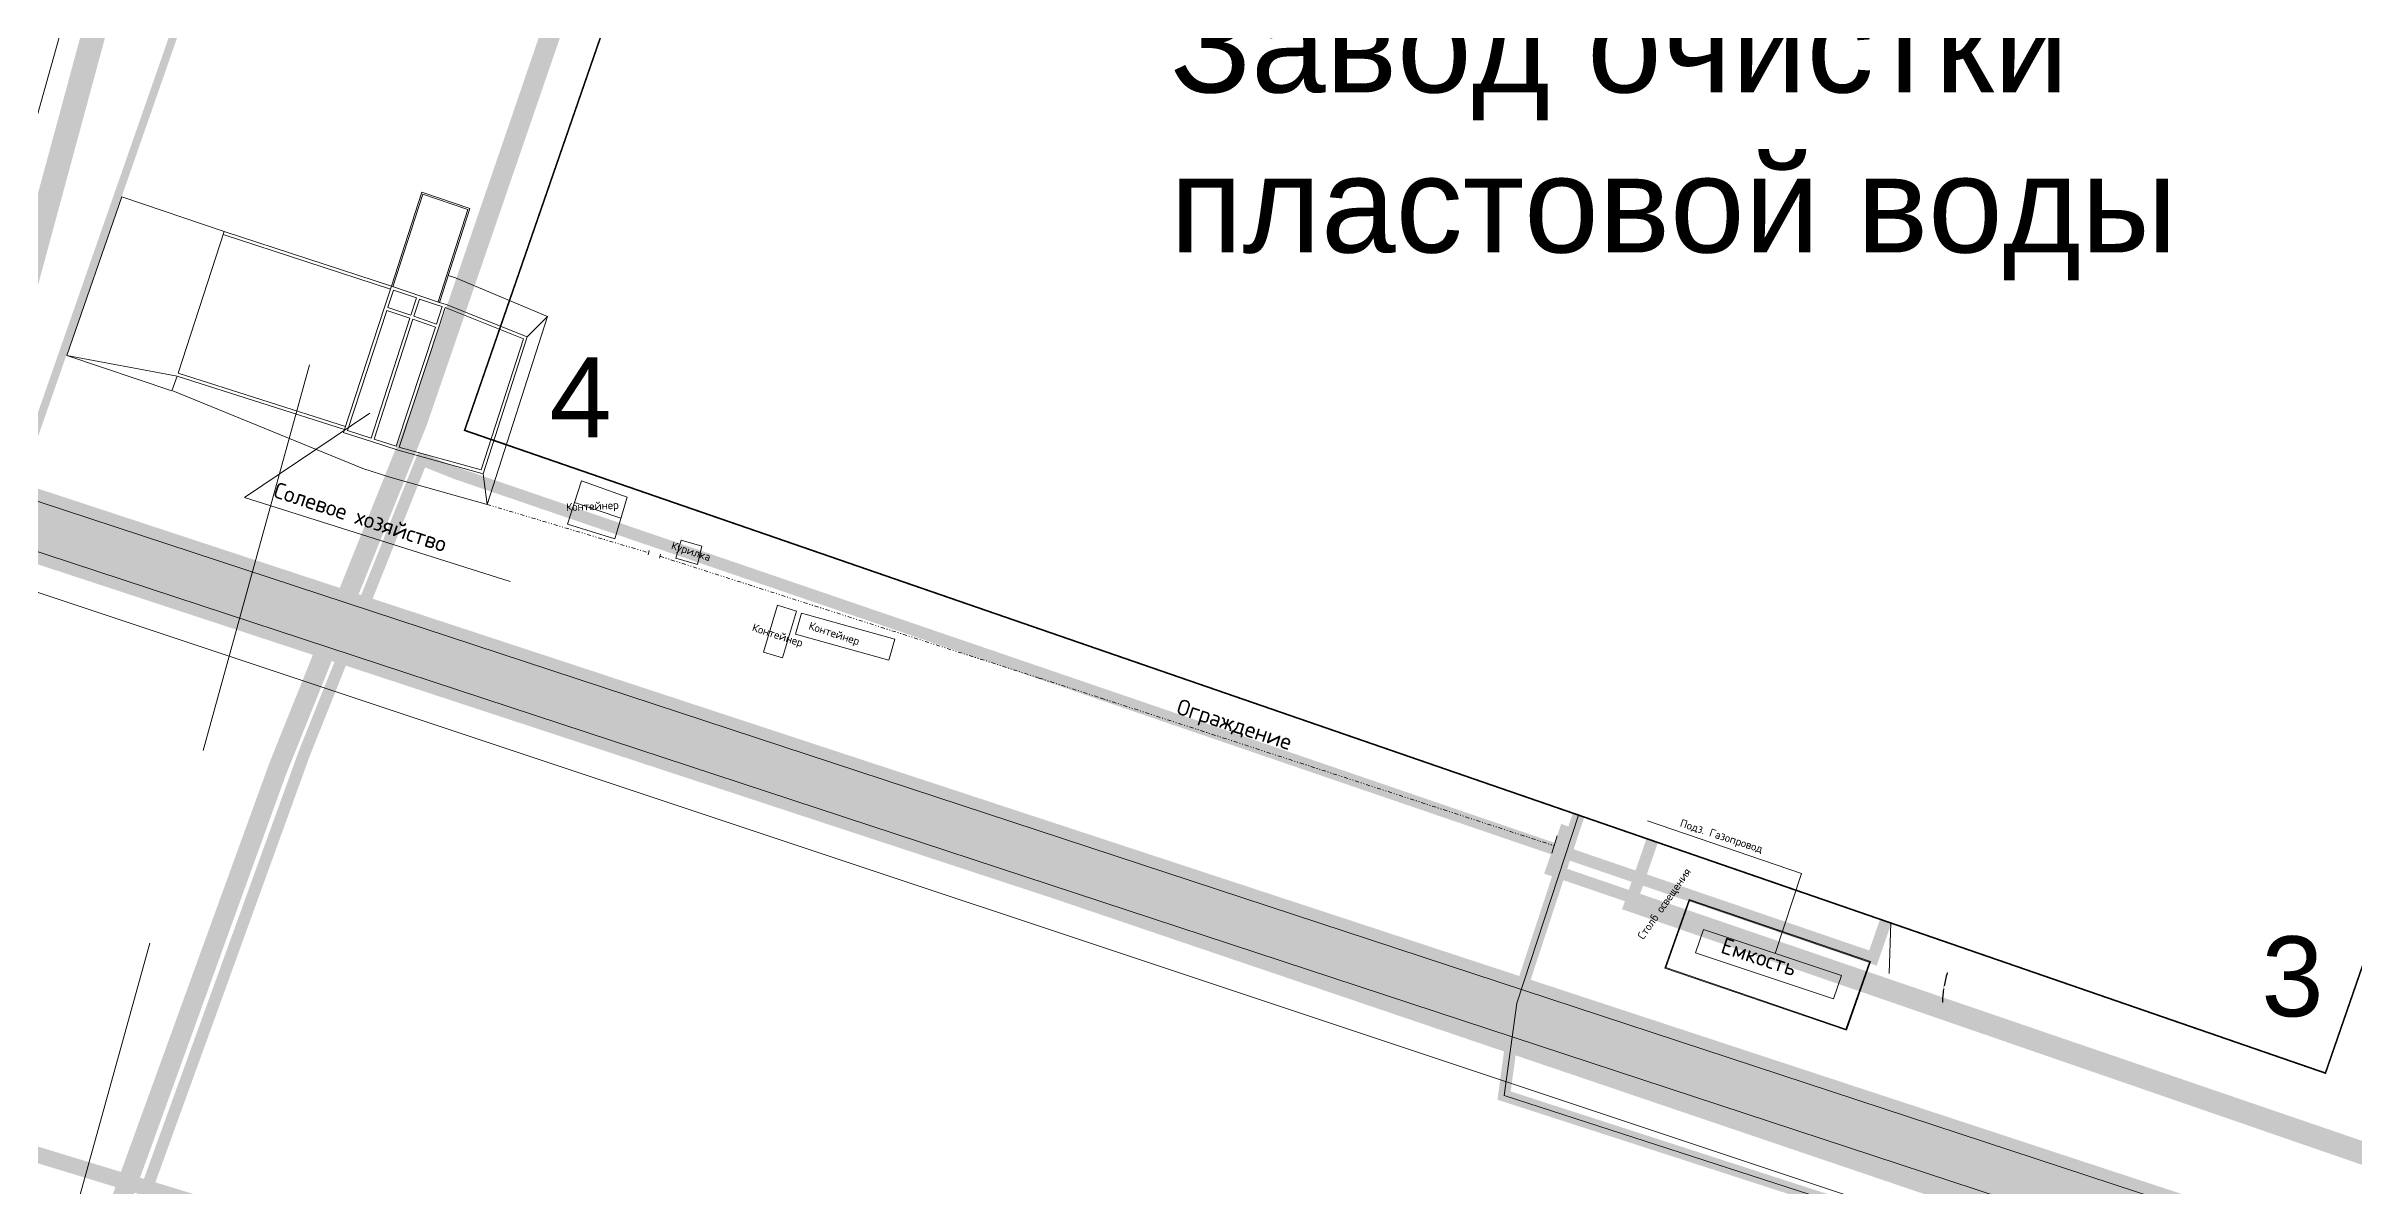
# Model space of a CAD drawing. Header units: millimetres. Extents: x 519 to 9564855, y -810 to 5021775.
# Drawn here: x 9534685.9 to 9534974.2, y 4997230.7 to 4997373.1 of the extents above; entities that cross this region are included whole.
import ezdxf

# ---------------------------------------------------------------- set-up
doc = ezdxf.new("R2010")
doc.units = ezdxf.units.MM
doc.header["$LTSCALE"] = 2
doc.header["$MEASUREMENT"] = 0
doc.header["$PDMODE"] = 2
doc.header["$PDSIZE"] = 5
for name, pattern in [('92051501$0$DASHED', [0.75, 0.5, -0.25]), ('ACAD_ISO02W100', [15, 12, -3]), ('DASHED', [0.75, 0.5, -0.25]), ('DASHED2', [9.525, 6.35, -3.175]), ('DIVIDE2', [0.625, 0.25, -0.125, 0, -0.125, 0, -0.125])]:
    doc.linetypes.add(name, pattern=pattern)
for name, color, linetype in [('FIBERGLASS', 212, 'Continuous'), ('New disposal wells', 191, 'Continuous'), ('OilColl&Flowlines', 3, 'Continuous'), ('ROAD_GROUND', 9, 'Continuous'), ('SITUATION', 7, 'Continuous'), ('МГ-земельный участок', 7, 'Continuous')]:
    doc.layers.add(name, color=color, linetype=linetype)
for name, color, linetype, lineweight in [('WELLS(drilled after 2000y)', 6, 'Continuous', 40), ('Оптиковолоконный кабель', 220, 'CAB6', 20), ('Скв на 2025 допы от ХеКай', 204, 'Continuous', 0)]:
    doc.layers.add(name, color=color, linetype=linetype, lineweight=lineweight)
doc.styles.add('Arial', font='arial.ttf', dxfattribs={"height": 30})
doc.styles.get("Standard").update_dxf_attribs({"font": 'isocpeur.ttf', "width": 0.5})
doc.linetypes.add('CAB', pattern='A,0.7,-0.43403,["K",Standard,S=0.9,R=0,X=-0.4,Y=-0.3],-0.8', length=1.93403)
doc.linetypes.add('CAB6', pattern='A,0.9,-0.9,["6",Standard,S=0.9,R=0,X=-0.8,Y=-0.4],11', length=12.8)
doc.dimstyles.get("Standard").update_dxf_attribs({"dimtxt": 0.18, "dimasz": 0.18, "dimexe": 0.18, "dimexo": 0.0625, "dimgap": 0.09, "dimtad": 0, "dimtih": 1, "dimtoh": 1, "dimdec": 4, "dimzin": 0, "dimdsep": 46, "dimtxsty": 'Standard', "dimcen": 0.09, "dimadec": 0, "dimazin": 0, "dimtfac": 1, "dimtdec": 4, "dimtofl": 0, "dimtmove": 0, "dimatfit": 3, "dimfxl": 0, "dimtolj": 1, "dimtzin": 0, "dimarcsym": 0})

# ---------------------------------------------------------------- blocks, each defined once
blk = doc.blocks.new('*D51')
at = {"color": 0, "lineweight": -2, "ltscale": 0.01, "transparency": 16777216}
for start, end in [(171.7179, 179.197), (162.6141, 170.0914)]:
    blk.add_arc((9534935.65, 4997253.46), 12.84, start, end, dxfattribs=at)
for points in [[(9534923.36, 4997257.31), (9534923.42, 4997257.29), (9534923.44, 4997257.47)], [(9534922.83, 4997253.64), (9534922.77, 4997253.64), (9534922.8, 4997253.46)]]:
    blk.add_solid(points, dxfattribs=at)
at = {"layer": 'DEFPOINTS', "color": 0, "lineweight": -2, "ltscale": 0.01, "transparency": 16777216}
for p in [(9534881.2, 4997271.35, -24.95), (9534923.09, 4997256.16), (9534835.55, 4997253.46, -24.36), (9534935.55, 4997253.46, -24.36), (9534935.65, 4997253.46, -24.95)]:
    blk.add_point(p, dxfattribs=at)
at = {"color": 0, "lineweight": 0, "ltscale": 0.01, "transparency": 16777216, "insert": (9534922.96, 4997255.49), "char_height": 0.18, "attachment_point": 5}
blk.add_mtext('\\A1;18°', dxfattribs=at)
blk = doc.blocks.new('*D52')
at = {"color": 0, "lineweight": -2, "ltscale": 0.01, "transparency": 16777216}
for start, end in [(171.7179, 179.197), (162.6141, 170.0914)]:
    blk.add_arc((9534935.65, 4997253.46), 12.84, start, end, dxfattribs=at)
for points in [[(9534923.36, 4997257.31), (9534923.42, 4997257.29), (9534923.44, 4997257.47)], [(9534922.83, 4997253.64), (9534922.77, 4997253.64), (9534922.8, 4997253.46)]]:
    blk.add_solid(points, dxfattribs=at)
at = {"layer": 'DEFPOINTS', "color": 0, "lineweight": -2, "ltscale": 0.01, "transparency": 16777216}
for p in [(9534881.2, 4997271.35, -24.95), (9534923.09, 4997256.16), (9534835.55, 4997253.46, -24.36), (9534935.55, 4997253.46, -24.36), (9534935.65, 4997253.46, -24.95)]:
    blk.add_point(p, dxfattribs=at)
at = {"color": 0, "lineweight": 0, "ltscale": 0.01, "transparency": 16777216, "insert": (9534922.96, 4997255.49), "char_height": 0.18, "attachment_point": 5}
blk.add_mtext('\\A1;18°', dxfattribs=at)
blk = doc.blocks.new('*D53')
at = {"color": 0, "lineweight": -2, "ltscale": 0.01, "transparency": 16777216}
for start, end in [(171.7179, 179.197), (162.6141, 170.0914)]:
    blk.add_arc((9534935.65, 4997253.46), 12.84, start, end, dxfattribs=at)
for points in [[(9534923.36, 4997257.31), (9534923.42, 4997257.29), (9534923.44, 4997257.47)], [(9534922.83, 4997253.64), (9534922.77, 4997253.64), (9534922.8, 4997253.46)]]:
    blk.add_solid(points, dxfattribs=at)
at = {"layer": 'DEFPOINTS', "color": 0, "lineweight": -2, "ltscale": 0.01, "transparency": 16777216}
for p in [(9534881.2, 4997271.35, -24.95), (9534923.09, 4997256.16), (9534835.55, 4997253.46, -24.36), (9534935.55, 4997253.46, -24.36), (9534935.65, 4997253.46, -24.95)]:
    blk.add_point(p, dxfattribs=at)
at = {"color": 0, "lineweight": 0, "ltscale": 0.01, "transparency": 16777216, "insert": (9534922.96, 4997255.49), "char_height": 0.18, "attachment_point": 5}
blk.add_mtext('\\A1;18°', dxfattribs=at)

msp = doc.modelspace()

# ---------------------------------------------------------------- linework, layer by layer
at = {"color": 5, "lineweight": 0, "ltscale": 0.01}
for p, q in [((9534761.20703, 4997310.08887), (9534761.06463, 4997309.57316)), ((9534761.20703, 4997310.08887), (9534761.06463, 4997309.57316)), ((9534761.20703, 4997310.08887), (9534761.06463, 4997309.57316)), ((9534762.62158, 4997309.66131), (9534762.47918, 4997309.14559)), ((9534762.62158, 4997309.66131), (9534762.47918, 4997309.14559)), ((9534762.62158, 4997309.66131), (9534762.47918, 4997309.14559)), ((9534874.64022, 4997274.42271), (9534873.98458, 4997272.25922, -44.26837)), ((9534874.64022, 4997274.42271), (9534873.98458, 4997272.25922, -44.26837)), ((9534874.64022, 4997274.42271), (9534873.98458, 4997272.25922, -44.26837)), ((9534874.27076, 4997273.20358, -24.9454), (9534874.64022, 4997274.42271)), ((9534874.27076, 4997273.20358, -24.9454), (9534874.64022, 4997274.42271)), ((9534874.27076, 4997273.20358, -24.9454), (9534874.64022, 4997274.42271))]:
    msp.add_line(p, q, dxfattribs=at)
at = {"lineweight": 0, "ltscale": 0.01}
for p, q in [((9534874.64022, 4997274.42271), (9534873.98458, 4997272.25922, -44.26837)), ((9534874.27076, 4997273.20358, -24.9454), (9534874.64022, 4997274.42271))]:
    msp.add_line(p, q, dxfattribs=at)
at = {"color": 3, "lineweight": -2, "const_width": 0.2}
msp.add_lwpolyline([(9534738.14, 4997325.12), (9534805.42, 4997519.82), (9535037.93, 4997439.48), (9534970.65, 4997244.78), (9534738.1417, 4997325.12493)], dxfattribs=at)
at = {"linetype": 'Continuous', "lineweight": 0}
for points, elevation in [([(9534702.2144, 4997331.8966), (9534701.5737, 4997330.0806), (9534688.422, 4997334.487), (9534695.3262, 4997354.3164), (9534708.1095, 4997349.969), (9534702.33845, 4997332.27689)], -23.5372), ([(9534702.2144, 4997331.8966), (9534688.422, 4997334.487)], -23.5372), ([(9534723.14143, 4997325.23228), (9534702.2144, 4997331.8966)], -23.5372), ([(9534723.26281, 4997325.61342), (9534702.33578, 4997332.27774)], -23.5372), ([(9534723.13755, 4997325.22043), (9534723.10546, 4997325.23065)], -23.2863), ([(9534723.39415, 4997324.71892), (9534723.39312, 4997324.71576)], -23.2863), ([(9534726.45599, 4997324.16365), (9534723.5187, 4997325.09905)], -23.2863)]:
    msp.add_lwpolyline(points, dxfattribs=dict(at, elevation=elevation))
at = {"color": 5, "linetype": 'Continuous', "lineweight": 0}
for points, elevation in [([(9534702.2144, 4997331.8966), (9534701.5737, 4997330.0806), (9534688.422, 4997334.487), (9534695.3262, 4997354.3164), (9534708.1095, 4997349.969), (9534702.33845, 4997332.27689)], -23.5372), ([(9534702.2144, 4997331.8966), (9534701.5737, 4997330.0806), (9534688.422, 4997334.487), (9534695.3262, 4997354.3164), (9534708.1095, 4997349.969), (9534702.33845, 4997332.27689)], -23.5372), ([(9534702.2144, 4997331.8966), (9534701.5737, 4997330.0806), (9534688.422, 4997334.487), (9534695.3262, 4997354.3164), (9534708.1095, 4997349.969), (9534702.33845, 4997332.27689)], -23.5372), ([(9534728.9977, 4997343.1427), (9534732.7925, 4997354.8796), (9534738.8071, 4997352.8604), (9534735.0123, 4997341.1235)], -23.2863), ([(9534728.9977, 4997343.1427), (9534732.7925, 4997354.8796), (9534738.8071, 4997352.8604), (9534735.0123, 4997341.1235)], -23.2863), ([(9534728.9977, 4997343.1427), (9534732.7925, 4997354.8796), (9534738.8071, 4997352.8604), (9534735.0123, 4997341.1235)], -23.2863), ([(9534729.188, 4997343.08117), (9534732.92058, 4997354.62563), (9534738.55596, 4997352.73374), (9534734.822, 4997341.18503)], -23.2863), ([(9534729.188, 4997343.08117), (9534732.92058, 4997354.62563), (9534738.55596, 4997352.73374), (9534734.822, 4997341.18503)], -23.2863), ([(9534729.188, 4997343.08117), (9534732.92058, 4997354.62563), (9534738.55596, 4997352.73374), (9534734.822, 4997341.18503)], -23.2863), ([(9534708.1095, 4997349.969), (9534728.9977, 4997343.1427), (9534735.0123, 4997341.1235), (9534735.8547, 4997340.8713), (9534745.9775, 4997336.8022), (9534740.468, 4997319.6851), (9534729.8251, 4997322.6521), (9534726.5237, 4997323.7223), (9534722.98409, 4997324.84951)], -23.2863), ([(9534708.1095, 4997349.969), (9534728.9977, 4997343.1427), (9534735.0123, 4997341.1235), (9534735.8547, 4997340.8713), (9534745.9775, 4997336.8022), (9534740.468, 4997319.6851), (9534729.8251, 4997322.6521), (9534726.5237, 4997323.7223), (9534722.98409, 4997324.84951)], -23.2863), ([(9534708.1095, 4997349.969), (9534728.9977, 4997343.1427), (9534735.0123, 4997341.1235), (9534735.8547, 4997340.8713), (9534745.9775, 4997336.8022), (9534740.468, 4997319.6851), (9534729.8251, 4997322.6521), (9534726.5237, 4997323.7223), (9534722.98409, 4997324.84951)], -23.2863), ([(9534707.98525, 4997349.58879), (9534728.87192, 4997342.76299), (9534728.87479, 4997342.76202)], -23.2863), ([(9534707.98525, 4997349.58879), (9534728.87192, 4997342.76299), (9534728.87479, 4997342.76202)], -23.2863), ([(9534707.98525, 4997349.58879), (9534728.87192, 4997342.76299), (9534728.87479, 4997342.76202)], -23.2863), ([(9534736.08053, 4997344.48849), (9534737.02163, 4997344.20674), (9534748.5017, 4997339.33571), (9534740.945, 4997315.8583), (9534728.80642, 4997319.27148), (9534725.44385, 4997320.36151), (9534701.6737, 4997330.0806)], -23.2863), ([(9534736.08053, 4997344.48849), (9534737.02163, 4997344.20674), (9534748.5017, 4997339.33571), (9534740.945, 4997315.8583), (9534728.80642, 4997319.27148), (9534725.44385, 4997320.36151), (9534701.6737, 4997330.0806)], -23.2863), ([(9534736.08053, 4997344.48849), (9534737.02163, 4997344.20674), (9534748.5017, 4997339.33571), (9534740.945, 4997315.8583), (9534728.80642, 4997319.27148), (9534725.44385, 4997320.36151), (9534701.6737, 4997330.0806)], -23.2863), ([(9534728.9977, 4997343.1427), (9534728.185, 4997340.6257), (9534723.013, 4997324.8403)], -23.2863), ([(9534728.9977, 4997343.1427), (9534728.185, 4997340.6257), (9534723.013, 4997324.8403)], -23.2863), ([(9534728.9977, 4997343.1427), (9534728.185, 4997340.6257), (9534723.013, 4997324.8403)], -23.2863), ([(9534729.25401, 4997342.63471), (9534728.56539, 4997340.50197), (9534728.56419, 4997340.49833)], -23.2863), ([(9534729.25401, 4997342.63471), (9534728.56539, 4997340.50197), (9534728.56419, 4997340.49833)], -23.2863), ([(9534729.25401, 4997342.63471), (9534728.56539, 4997340.50197), (9534728.56419, 4997340.49833)], -23.2863), ([(9534729.25401, 4997342.63471), (9534732.13332, 4997341.66808)], -23.2863), ([(9534729.25401, 4997342.63471), (9534732.13332, 4997341.66808)], -23.2863), ([(9534729.25401, 4997342.63471), (9534732.13332, 4997341.66808)], -23.2863), ([(9534729.37835, 4997343.01979), (9534729.37693, 4997343.01539)], -23.2863), ([(9534729.37835, 4997343.01979), (9534729.37693, 4997343.01539)], -23.2863), ([(9534729.37835, 4997343.01979), (9534729.37693, 4997343.01539)], -23.2863), ([(9534731.41833, 4997339.53834), (9534732.13332, 4997341.66808)], -23.2863), ([(9534731.41833, 4997339.53834), (9534732.13332, 4997341.66808)], -23.2863), ([(9534731.41833, 4997339.53834), (9534732.13332, 4997341.66808)], -23.2863), ([(9534731.79694, 4997339.40912), (9534731.79827, 4997339.41326), (9534732.51252, 4997341.54078)], -23.2863), ([(9534731.79694, 4997339.40912), (9534731.79827, 4997339.41326), (9534732.51252, 4997341.54078)], -23.2863), ([(9534731.79694, 4997339.40912), (9534731.79827, 4997339.41326), (9534732.51252, 4997341.54078)], -23.2863), ([(9534732.51252, 4997341.54078), (9534734.89125, 4997340.7422), (9534735.34509, 4997340.60633)], -23.2863), ([(9534732.51252, 4997341.54078), (9534734.89125, 4997340.7422), (9534735.34509, 4997340.60633)], -23.2863), ([(9534732.51252, 4997341.54078), (9534734.89125, 4997340.7422), (9534735.34509, 4997340.60633)], -23.2863), ([(9534728.43964, 4997340.1182), (9534723.5187, 4997325.09905)], -23.2863), ([(9534728.43964, 4997340.1182), (9534723.5187, 4997325.09905)], -23.2863), ([(9534728.43964, 4997340.1182), (9534723.5187, 4997325.09905)], -23.2863), ([(9534726.45599, 4997324.16365), (9534731.29583, 4997339.1588)], -23.2863), ([(9534726.45599, 4997324.16365), (9534731.29583, 4997339.1588)], -23.2863), ([(9534726.45599, 4997324.16365), (9534731.29583, 4997339.1588)], -23.2863), ([(9534726.83682, 4997324.04129), (9534731.67403, 4997339.02831)], -23.2863), ([(9534726.83682, 4997324.04129), (9534731.67403, 4997339.02831)], -23.2863), ([(9534726.83682, 4997324.04129), (9534731.67403, 4997339.02831)], -23.2863), ([(9534728.06045, 4997340.24557), (9534728.05763, 4997340.24652)], -23.2863), ([(9534728.06045, 4997340.24557), (9534728.05763, 4997340.24652)], -23.2863), ([(9534728.06045, 4997340.24557), (9534728.05763, 4997340.24652)], -23.2863), ([(9534731.29583, 4997339.1588), (9534728.43964, 4997340.1182)], -23.2863), ([(9534731.29583, 4997339.1588), (9534728.43964, 4997340.1182)], -23.2863), ([(9534731.29583, 4997339.1588), (9534728.43964, 4997340.1182)], -23.2863), ([(9534731.41871, 4997339.53948), (9534728.56416, 4997340.49834)], -23.2863), ([(9534731.41871, 4997339.53948), (9534728.56416, 4997340.49834)], -23.2863), ([(9534731.41871, 4997339.53948), (9534728.56416, 4997340.49834)], -23.2863), ([(9534735.72247, 4997340.49335), (9534745.48257, 4997336.57004), (9534740.20504, 4997320.17366), (9534729.94053, 4997323.03517)], -23.2863), ([(9534735.72247, 4997340.49335), (9534745.48257, 4997336.57004), (9534740.20504, 4997320.17366), (9534729.94053, 4997323.03517)], -23.2863), ([(9534735.72247, 4997340.49335), (9534745.48257, 4997336.57004), (9534740.20504, 4997320.17366), (9534729.94053, 4997323.03517)], -23.2863), ([(9534735.72827, 4997340.49101), (9534734.993, 4997338.2793), (9534729.95083, 4997323.0323)], -23.2863), ([(9534735.72827, 4997340.49101), (9534734.993, 4997338.2793), (9534729.95083, 4997323.0323)], -23.2863), ([(9534735.72827, 4997340.49101), (9534734.993, 4997338.2793), (9534729.95083, 4997323.0323)], -23.2863), ([(9534734.49018, 4997338.03279), (9534731.67403, 4997339.02831)], -23.2863), ([(9534734.49018, 4997338.03279), (9534731.67403, 4997339.02831)], -23.2863), ([(9534734.49018, 4997338.03279), (9534731.67403, 4997339.02831)], -23.2863), ([(9534734.6158, 4997338.41264), (9534731.79689, 4997339.40913)], -23.2863), ([(9534734.6158, 4997338.41264), (9534731.79689, 4997339.40913)], -23.2863), ([(9534734.6158, 4997338.41264), (9534731.79689, 4997339.40913)], -23.2863), ([(9534735.34509, 4997340.60633), (9534734.61333, 4997338.40519)], -23.2863), ([(9534735.34509, 4997340.60633), (9534734.61333, 4997338.40519)], -23.2863), ([(9534735.34509, 4997340.60633), (9534734.61333, 4997338.40519)], -23.2863), ([(9534735.47513, 4997340.99749), (9534735.47133, 4997340.98607)], -23.2863), ([(9534735.47513, 4997340.99749), (9534735.47133, 4997340.98607)], -23.2863), ([(9534735.47513, 4997340.99749), (9534735.47133, 4997340.98607)], -23.2863), ([(9534745.9775, 4997336.8022), (9534748.5017, 4997339.33571)], -23.2796), ([(9534745.9775, 4997336.8022), (9534748.5017, 4997339.33571)], -23.2796), ([(9534745.9775, 4997336.8022), (9534748.5017, 4997339.33571)], -23.2796), ([(9534734.49018, 4997338.03279), (9534729.57018, 4997323.15523)], -23.2863), ([(9534734.49018, 4997338.03279), (9534729.57018, 4997323.15523)], -23.2863), ([(9534734.49018, 4997338.03279), (9534729.57018, 4997323.15523)], -23.2863), ([(9534702.2144, 4997331.8966), (9534688.422, 4997334.487)], -23.5372), ([(9534702.2144, 4997331.8966), (9534688.422, 4997334.487)], -23.5372), ([(9534702.2144, 4997331.8966), (9534688.422, 4997334.487)], -23.5372), ([(9534723.14143, 4997325.23228), (9534702.2144, 4997331.8966)], -23.5372), ([(9534723.14143, 4997325.23228), (9534702.2144, 4997331.8966)], -23.5372), ([(9534723.14143, 4997325.23228), (9534702.2144, 4997331.8966)], -23.5372), ([(9534723.26281, 4997325.61342), (9534702.33578, 4997332.27774)], -23.5372), ([(9534723.26281, 4997325.61342), (9534702.33578, 4997332.27774)], -23.5372), ([(9534723.26281, 4997325.61342), (9534702.33578, 4997332.27774)], -23.5372), ([(9534723.13755, 4997325.22043), (9534723.10546, 4997325.23065)], -23.2863), ([(9534723.13755, 4997325.22043), (9534723.10546, 4997325.23065)], -23.2863), ([(9534723.13755, 4997325.22043), (9534723.10546, 4997325.23065)], -23.2863), ([(9534723.39415, 4997324.71892), (9534723.39312, 4997324.71576)], -23.2863), ([(9534723.39415, 4997324.71892), (9534723.39312, 4997324.71576)], -23.2863), ([(9534723.39415, 4997324.71892), (9534723.39312, 4997324.71576)], -23.2863), ([(9534726.45599, 4997324.16365), (9534723.5187, 4997325.09905)], -23.2863), ([(9534726.45599, 4997324.16365), (9534723.5187, 4997325.09905)], -23.2863), ([(9534726.45599, 4997324.16365), (9534723.5187, 4997325.09905)], -23.2863), ([(9534729.57018, 4997323.15523), (9534726.83682, 4997324.04129)], -23.2863), ([(9534729.57018, 4997323.15523), (9534726.83682, 4997324.04129)], -23.2863), ([(9534729.57018, 4997323.15523), (9534726.83682, 4997324.04129)], -23.2863), ([(9534740.468, 4997319.6851), (9534740.945, 4997315.8583)], -23.2863), ([(9534740.468, 4997319.6851), (9534740.945, 4997315.8583)], -23.2863), ([(9534740.468, 4997319.6851), (9534740.945, 4997315.8583)], -23.2863), ([(9534750.9819, 4997313.3965), (9534756.8935, 4997311.5452), (9534758.4572, 4997316.769), (9534752.746, 4997318.7934), (9534750.9819, 4997313.3965)], -25.4075), ([(9534750.9819, 4997313.3965), (9534756.8935, 4997311.5452), (9534758.4572, 4997316.769), (9534752.746, 4997318.7934), (9534750.9819, 4997313.3965)], -25.4075), ([(9534750.9819, 4997313.3965), (9534756.8935, 4997311.5452), (9534758.4572, 4997316.769), (9534752.746, 4997318.7934), (9534750.9819, 4997313.3965)], -25.4075), ([(9534751.86395, 4997316.09495), (9534757.67535, 4997314.1571)], -25.4075), ([(9534751.86395, 4997316.09495), (9534757.67535, 4997314.1571)], -25.4075), ([(9534751.86395, 4997316.09495), (9534757.67535, 4997314.1571)], -25.4075), ([(9534765.1933, 4997311.3788), (9534764.5242, 4997309.1529), (9534767.2392, 4997308.374), (9534767.7805, 4997310.6346), (9534765.1933, 4997311.3788)], -23.5638), ([(9534765.1933, 4997311.3788), (9534764.5242, 4997309.1529), (9534767.2392, 4997308.374), (9534767.7805, 4997310.6346), (9534765.1933, 4997311.3788)], -23.5638), ([(9534765.1933, 4997311.3788), (9534764.5242, 4997309.1529), (9534767.2392, 4997308.374), (9534767.7805, 4997310.6346), (9534765.1933, 4997311.3788)], -23.5638), ([(9534777.2302, 4997303.2522), (9534775.4976, 4997297.4001), (9534777.866, 4997296.6832), (9534779.5986, 4997302.5353), (9534777.2302, 4997303.2522)], -25.2749), ([(9534777.2302, 4997303.2522), (9534775.4976, 4997297.4001), (9534777.866, 4997296.6832), (9534779.5986, 4997302.5353), (9534777.2302, 4997303.2522)], -25.2749), ([(9534777.2302, 4997303.2522), (9534775.4976, 4997297.4001), (9534777.866, 4997296.6832), (9534779.5986, 4997302.5353), (9534777.2302, 4997303.2522)], -25.2749), ([(9534791.8924, 4997299.0137), (9534780.2311, 4997302.2641), (9534779.4961, 4997299.6475), (9534791.1574, 4997296.3971), (9534791.8924, 4997299.0137)], -23.3174), ([(9534791.8924, 4997299.0137), (9534780.2311, 4997302.2641), (9534779.4961, 4997299.6475), (9534791.1574, 4997296.3971), (9534791.8924, 4997299.0137)], -23.3174), ([(9534791.8924, 4997299.0137), (9534780.2311, 4997302.2641), (9534779.4961, 4997299.6475), (9534791.1574, 4997296.3971), (9534791.8924, 4997299.0137)], -23.3174), ([(9534885.92575, 4997276.29463), (9534905.2049, 4997269.7423), (9534901.90495, 4997259.72734)], -25.121), ([(9534910.8065, 4997250.1406), (9534913.8219, 4997258.7248), (9534891.1332, 4997266.4942), (9534888.1178, 4997257.91), (9534910.8065, 4997250.1406)], -24.9853), ([(9534910.8065, 4997250.1406), (9534913.8219, 4997258.7248), (9534891.1332, 4997266.4942), (9534888.1178, 4997257.91), (9534910.8065, 4997250.1406)], -24.9853), ([(9534910.8065, 4997250.1406), (9534913.8219, 4997258.7248), (9534891.1332, 4997266.4942), (9534888.1178, 4997257.91), (9534910.8065, 4997250.1406)], -24.9853), ([(9534916.1394, 4997257.2146), (9534916.35092, 4997263.54344)], -23.3995), ([(9534916.1394, 4997257.2146), (9534916.35092, 4997263.54344)], -23.3995), ([(9534916.1394, 4997257.2146), (9534916.35092, 4997263.54344)], -23.3995), ([(9534909.1695, 4997254.0629), (9534910.1753, 4997256.961), (9534892.9559, 4997262.7207), (9534891.9501, 4997259.8226), (9534909.1695, 4997254.0629)], -25.0304), ([(9534909.1695, 4997254.0629), (9534910.1753, 4997256.961), (9534892.9559, 4997262.7207), (9534891.9501, 4997259.8226), (9534909.1695, 4997254.0629)], -25.0304), ([(9534909.1695, 4997254.0629), (9534910.1753, 4997256.961), (9534892.9559, 4997262.7207), (9534891.9501, 4997259.8226), (9534909.1695, 4997254.0629)], -25.0304)]:
    msp.add_lwpolyline(points, dxfattribs=dict(at, elevation=elevation))
at = {"color": 5, "lineweight": 0, "ltscale": 0.01}
msp.add_lwpolyline([(9534743.84587, 4997306.2492), (9534710.64648, 4997316.71544), (9534726.30856, 4997327.2709)], dxfattribs=at)
msp.add_lwpolyline([(9534743.84587, 4997306.2492), (9534710.64648, 4997316.71544), (9534726.30856, 4997327.2709)], dxfattribs=at)
msp.add_lwpolyline([(9534743.84587, 4997306.2492), (9534710.64648, 4997316.71544), (9534726.30856, 4997327.2709)], dxfattribs=at)
at = {"color": 5, "linetype": 'DIVIDE2', "lineweight": 0, "elevation": -24.9454}
for points in [[(9534740.945, 4997315.8583), (9534761.1362, 4997309.82336)], [(9534740.945, 4997315.8583), (9534761.1362, 4997309.82336)], [(9534740.945, 4997315.8583), (9534761.1362, 4997309.82336)], [(9534762.55074, 4997309.3958), (9534763.923, 4997308.945), (9534809.945, 4997294.1628), (9534817.6949, 4997291.6459), (9534874.27076, 4997273.20358)], [(9534762.55074, 4997309.3958), (9534763.923, 4997308.945), (9534809.945, 4997294.1628), (9534817.6949, 4997291.6459), (9534874.27076, 4997273.20358)], [(9534762.55074, 4997309.3958), (9534763.923, 4997308.945), (9534809.945, 4997294.1628), (9534817.6949, 4997291.6459), (9534874.27076, 4997273.20358)]]:
    msp.add_lwpolyline(points, dxfattribs=at)
at = {"color": 5, "linetype": 'DIVIDE2', "lineweight": 0, "elevation": 0.24}
msp.add_lwpolyline([(9534881.18725, 4997271.35691, 2, 0, 0), (9534881.1959, 4997271.3546, 0, 0, 0), (9534935.6457, 4997253.4641, 0, 0, 0), (9534936.62881, 4997256.53627, 0, 0, 0)], format="xyseb", dxfattribs=at)
msp.add_lwpolyline([(9534881.18725, 4997271.35691, 2, 0, 0), (9534881.1959, 4997271.3546, 0, 0, 0), (9534935.6457, 4997253.4641, 0, 0, 0), (9534936.62881, 4997256.53627, 0, 0, 0)], format="xyseb", dxfattribs=at)
msp.add_lwpolyline([(9534881.18725, 4997271.35691, 2, 0, 0), (9534881.1959, 4997271.3546, 0, 0, 0), (9534935.6457, 4997253.4641, 0, 0, 0), (9534936.62881, 4997256.53627, 0, 0, 0)], format="xyseb", dxfattribs=at)
at = {"color": 5, "linetype": 'Continuous', "lineweight": 0, "elevation": -24.9853}
msp.add_lwpolyline([(9534910.74503, 4997250.26735), (9534913.69415, 4997258.66285), (9534891.19467, 4997266.36745), (9534888.24555, 4997257.97195)], close=True, dxfattribs=at)
msp.add_lwpolyline([(9534910.74503, 4997250.26735), (9534913.69415, 4997258.66285), (9534891.19467, 4997266.36745), (9534888.24555, 4997257.97195)], close=True, dxfattribs=at)
msp.add_lwpolyline([(9534910.74503, 4997250.26735), (9534913.69415, 4997258.66285), (9534891.19467, 4997266.36745), (9534888.24555, 4997257.97195)], close=True, dxfattribs=at)
at = {"layer": 'FIBERGLASS', "color": 5, "linetype": '92051501$0$DASHED', "lineweight": 0, "ltscale": 50}
msp.add_line((9534718.77965, 4997333.31242), (9534427.56704, 4996279.9821), dxfattribs=at)
at = {"layer": 'FIBERGLASS', "linetype": 'DASHED', "lineweight": 0, "ltscale": 0.07, "const_width": 3}
msp.add_lwpolyline([(9534694.417, 4997384.39529), (9534447.71655, 4996473.11152)], dxfattribs=at)
at = {"layer": 'New disposal wells', "color": 84, "linetype": 'ByBlock', "lineweight": 0, "ltscale": 25}
msp.add_line((9535122.7, 4997158.9), (9534669.44591, 4997310), dxfattribs=at)
at = {"layer": 'New disposal wells', "color": 84, "linetype": 'ByBlock', "lineweight": 0, "ltscale": 25, "const_width": 2}
msp.add_lwpolyline([(9535157.3, 4997178.2), (9535141.89595, 4997178.45724), (9535086.7, 4997174.3), (9534682.05389, 4997311.67829)], dxfattribs=at)
at = {"layer": 'OilColl&Flowlines', "color": 164, "lineweight": 0}
msp.add_line((9534688.12864, 4997376.61082), (9534630.6, 4997171.5), dxfattribs=at)
at = {"layer": 'ROAD_GROUND', "color": 8, "lineweight": 0, "const_width": 9}
msp.add_lwpolyline([(9535986.46099, 4996884.66238), (9534663.59289, 4997320.09621)], dxfattribs=at)
at = {"layer": 'ROAD_GROUND', "lineweight": 0}
for points in [[(9535987.39892, 4996887.51199), (9534665.68911, 4997322.54168)], [(9535988.71435, 4996880.76238), (9534666.44255, 4997315.97704)]]:
    msp.add_lwpolyline(points, dxfattribs=at)
at = {"layer": 'SITUATION', "color": 3, "linetype": 'Continuous', "lineweight": 50, "const_width": 1}
msp.add_lwpolyline([(9534420.6035, 4997254.9067), (9534476.34052, 4997234.95935), (9534483.83569, 4997237.45142), (9534548.55758, 4997272.11429), (9534558.36365, 4997299.00404), (9534624.1735, 4997278.82829), (9534677.34838, 4997304.37645), (9534749.01464, 4997509.93136), (9534664.56414, 4997535.73308), (9534644.57292, 4997478.74894), (9534579.57116, 4997443.31543), (9534491.87438, 4997470.15397)], close=True, dxfattribs=at)
at = {"layer": 'WELLS(drilled after 2000y)', "linetype": 'CAB', "lineweight": 0, "elevation": -39.9038}
msp.add_lwpolyline([(9534877.32758, 4997277.02824), (9534869.597, 4997253.5278), (9534868.0219, 4997241.9729), (9535191.5832, 4997137.1307), (9535211.6021, 4997126.4322), (9535225.3232, 4997124.1542), (9535307.1944, 4997102.6529), (9535706.976, 4996967.7849), (9535692.9348, 4996940.0376), (9535677.0554, 4996892.6254), (9535691.137, 4996889.9515)], dxfattribs=at)
at = {"layer": 'МГ-земельный участок', "color": 0, "linetype": 'DASHED2', "lineweight": 25, "ltscale": 5, "const_width": 2}
msp.add_lwpolyline([(9522167.80801, 4999999.48247), (9521654, 5002362), (9522840, 5002532), (9525642, 5002155), (9528521, 5002235), (9531281, 5003464), (9533105, 5001043), (9546614, 4998215), (9544978, 4995525), (9543652, 4996420), (9539605, 4995735), (9529554.6705, 4998798.09585), (9529554.71722, 4998845.23995), (9529525.402, 4998845.269), (9529525.36994, 4998882.97318), (9529309.91997, 4998882.84552), (9526935, 5000017), (9526935, 4999132), (9522906, 5001105), (9522683.367, 5000265.06642), (9522496, 5000315)], close=True, dxfattribs=at)
at = {"layer": 'Оптиковолоконный кабель', "linetype": 'ACAD_ISO02W100', "lineweight": 0, "ltscale": 0.5, "const_width": 1.5, "elevation": -39.9038}
msp.add_lwpolyline([(9534877.32758, 4997277.02824), (9534869.597, 4997253.5278), (9534868.0219, 4997241.9729), (9535191.5832, 4997137.1307), (9535211.6021, 4997126.4322), (9535225.3232, 4997124.1542), (9535307.1944, 4997102.6529), (9535706.976, 4996967.7849), (9535692.9348, 4996940.0376), (9535677.0554, 4996892.6254), (9535691.137, 4996889.9515)], dxfattribs=at)
at = {"layer": 'Скв на 2025 допы от ХеКай', "color": 244, "linetype": 'ACAD_ISO02W100', "lineweight": 0, "true_color": 0x991b1e, "const_width": 1.5}
for points, elevation in [([(9533875.12762, 4996912.67736), (9534056.26866, 4996997.45899), (9534146.83918, 4997039.84981), (9534167.12305, 4997049.34352), (9534261.27499, 4997099.58261), (9534380.67365, 4997163.29324), (9534439.68, 4997194.77879), (9534476.86692, 4997212.17538), (9534665.04835, 4997143.99595), (9534694.0747, 4997224.20481), (9534715.08772, 4997282.27032), (9534732.70843, 4997326.03363), (9534750.04355, 4997376.46936), (9534772.17343, 4997441.12898), (9534783.83016, 4997475.13115), (9534786.20354, 4997482.06574)], 24.20235), ([(9534598.62086, 4997263.02242), (9534599.42186, 4997262.74525), (9534601.95109, 4997257.5453), (9534693.61627, 4997225.87159), (9534714.45562, 4997283.29539), (9534730.74089, 4997323.81943), (9534732.14807, 4997327.32102), (9534742.57385, 4997357.78332), (9534760.45086, 4997410.01679), (9534773.59697, 4997448.42543), (9534782.85922, 4997475.46345)], 24.72858), ([(9535071.10409, 4997210.13572), (9535068.30589, 4997201.94312), (9534978.31264, 4997233.03875), (9534912.068, 4997255.92845), (9534883.72416, 4997265.72217), (9534886.53178, 4997273.84766)], 23.91122)]:
    msp.add_lwpolyline(points, dxfattribs=dict(at, elevation=elevation))
msp.add_lwpolyline([(9533966.12205, 4996954.16247), (9534167.59382, 4997048.46126), (9534377.60614, 4997160.52297), (9534440.12766, 4997193.88421), (9534476.9153, 4997211.10442), (9534666.6, 4997142.4), (9534718.07418, 4997284.63799), (9534732.78825, 4997321.46558), (9534737.03286, 4997319.77021), (9534835.98827, 4997285.90253), (9534914.11389, 4997259.16248), (9534915.70447, 4997263.76683)], dxfattribs=at)
at = {"layer": 'Скв на 2025 допы от ХеКай', "color": 244, "lineweight": 0, "true_color": 0x991b1e, "const_width": 1.5, "elevation": 39.89919}
msp.add_lwpolyline([(9534979.02316, 4997234.22233), (9534873.98812, 4997270.18144), (9534875.87242, 4997275.68027)], dxfattribs=at)

# ---------------------------------------------------------------- texts
at = {"color": 5, "lineweight": 0, "ltscale": 0.01}
for s, height, rotation, p in [('Солевое хозяйство', 2, 342, (9534714.12444, 4997316.81307)), ('Солевое хозяйство', 2, 342, (9534714.12444, 4997316.81307)), ('Солевое хозяйство', 2, 342, (9534714.12444, 4997316.81307)), ('Контейнер', 1, 2.5816254, (9534750.85711, 4997315.01735, -0.591)), ('Контейнер', 1, 2.5816254, (9534750.85711, 4997315.01735, -0.591)), ('Контейнер', 1, 2.5816254, (9534750.85711, 4997315.01735, -0.591)), ('Курилка', 1, 342, (9534763.86732, 4997310.32741)), ('Курилка', 1, 342, (9534763.86732, 4997310.32741)), ('Курилка', 1, 342, (9534763.86732, 4997310.32741)), ('Контейнер', 1, 342, (9534773.98139, 4997300.07415, 24.8165)), ('Контейнер', 1, 342, (9534773.98139, 4997300.07415, 24.8165)), ('Контейнер', 1, 342, (9534773.98139, 4997300.07415, 24.8165)), ('Контейнер', 1, 342, (9534781.04613, 4997300.27701, 1.4991)), ('Контейнер', 1, 342, (9534781.04613, 4997300.27701, 1.4991)), ('Контейнер', 1, 342, (9534781.04613, 4997300.27701, 1.4991)), ('Ограждение', 2, 342, (9534826.95587, 4997289.73736)), ('Ограждение', 2, 342, (9534826.95587, 4997289.73736)), ('Ограждение', 2, 342, (9534826.95587, 4997289.73736)), ('Подз. Газопровод', 1, 342, (9534889.91328, 4997275.61551)), ('Подз. Газопровод', 1, 342, (9534889.91328, 4997275.61551)), ('Столб освещения', 1, 55, (9534885.42873, 4997261.39778)), ('Столб освещения', 1, 55, (9534885.42873, 4997261.39778)), ('Столб освещения', 1, 55, (9534885.42873, 4997261.39778)), ('Емкость', 2, 342, (9534894.95738, 4997259.86507)), ('Емкость', 2, 342, (9534894.95738, 4997259.86507)), ('Емкость', 2, 342, (9534894.95738, 4997259.86507))]:
    msp.add_text(s, height=height, rotation=rotation, dxfattribs=at).set_placement(p)
at = {"linetype": 'ByBlock', "lineweight": 0, "ltscale": 5, "insert": (9534826.29497, 4997379.35939), "char_height": 12, "width": 153.0578632, "attachment_point": 1, "style": 'Arial'}
msp.add_mtext('Завод очистки пластовой воды', dxfattribs=at)
at = {"color": 18, "linetype": 'ByBlock', "lineweight": 0, "ltscale": 5, "char_height": 10, "width": 153.0578632, "attachment_point": 1, "style": 'Arial'}
for s, insert in [('4', (9534748.73707, 4997334.25, -0.00006)), ('3', (9534962.64534, 4997261.875, -0.00006))]:
    msp.add_mtext(s, dxfattribs=dict(at, insert=insert))

# ---------------------------------------------------------------- dimensions: what is measured, and where the dimension line sits
at = {"color": 5, "lineweight": 0, "ltscale": 0.01}
for picture in ['*D51', '*D52', '*D53']:
    dim = msp.add_angular_dim_2l(base=(9534923.08867, 4997256.16204), line1=((9534881.1959, 4997271.3546, -24.9454), (9534935.6457, 4997253.4641, -24.9454)), line2=((9534935.5457, 4997253.4641, -24.3564), (9534835.5457, 4997253.4641, -24.3564)), dimstyle='Standard', dxfattribs=at)
    dim.commit()
    dim.dimension.update_dxf_attribs({"geometry": picture, "text_midpoint": (9534922.96356, 4997255.49419)})

doc.saveas('drawing.dxf')
